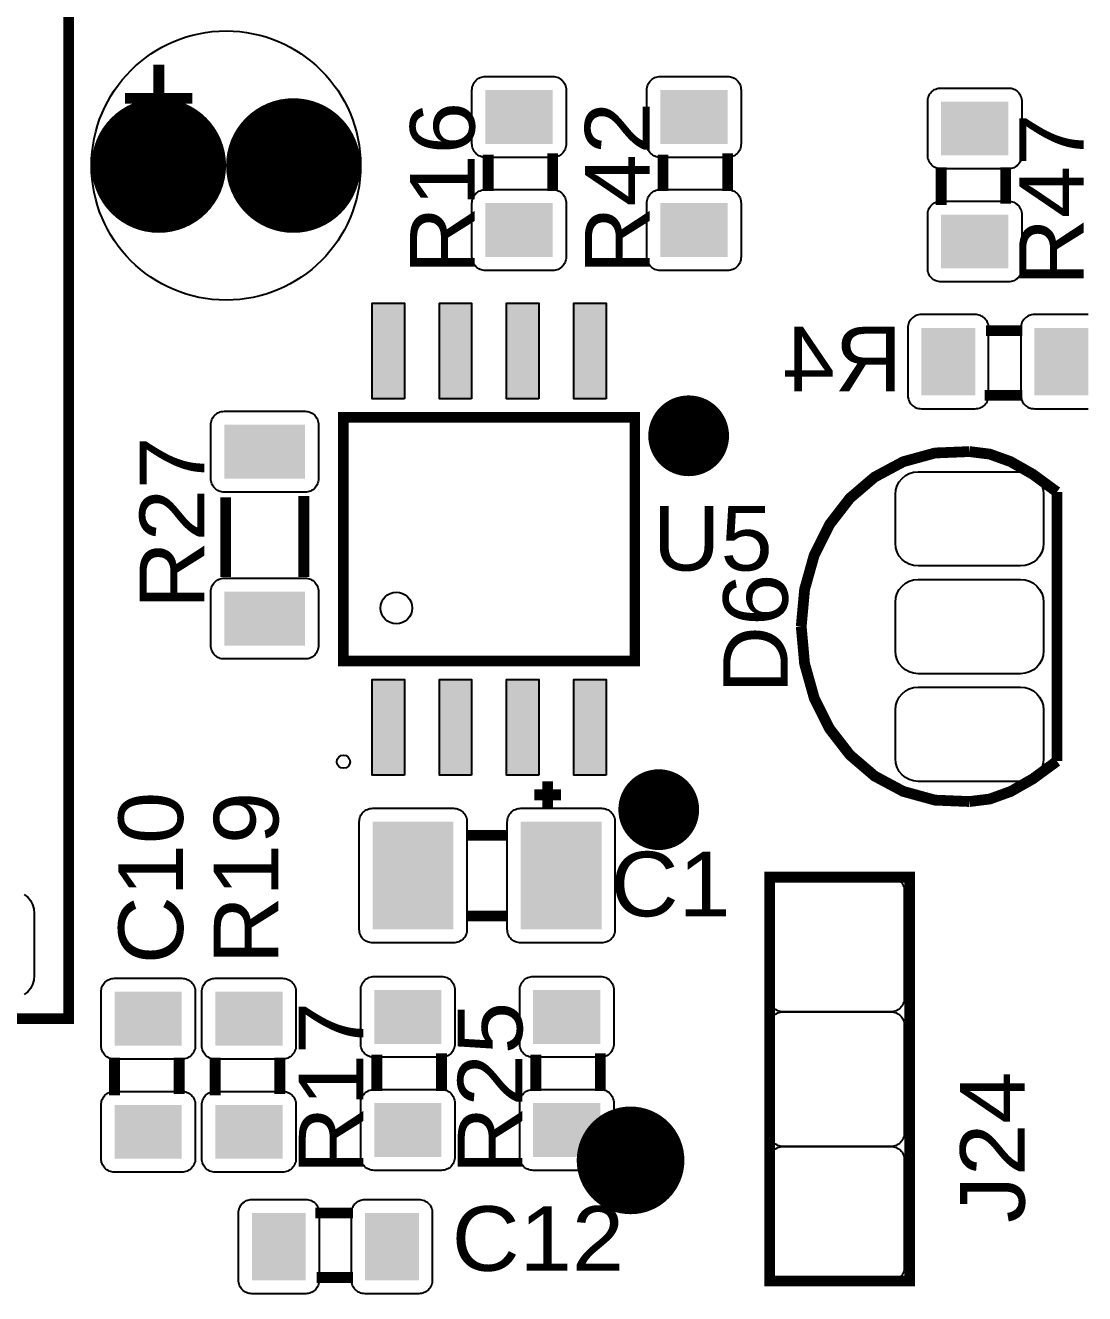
# Model space of a CAD drawing. Header units: inches. Extents: x 18.7 to 39.4, y 4.3 to 20.5.
# Drawn here: x 29.465 to 30.488, y 11.376 to 12.601 of the extents above; entities that cross this region are included whole.
import ezdxf

# ---------------------------------------------------------------- set-up
doc = ezdxf.new("R2010")
doc.units = ezdxf.units.IN
doc.header["$MEASUREMENT"] = 0
doc.styles.get("Standard").update_dxf_attribs({"font": 'arial.ttf'})

# ---------------------------------------------------------------- blocks, each defined once
blk = doc.blocks.new('RPAD')
blk.add_trace([(-0.5, -0.5), (-0.5, 0.5), (0.5, -0.5), (0.5, 0.5)])
blk = doc.blocks.new('EPAD')
at = {"const_width": 0.5}
blk.add_lwpolyline([(-0.25, 0, 1), (0.25, 0, 1)], format="xyb", close=True, dxfattribs=at)
blk = doc.blocks.new('NextionControlV3')
for points, const_width in [([(40.22396, 10.61657), (40.71609, 10.61657), (40.71609, 11.54177), (40.22396, 11.54177), (40.22396, 10.61657)], 0.008), ([(40.22396, 10.61657), (40.71609, 10.61657), (40.71609, 11.54177), (40.22396, 11.54177), (40.22396, 10.61657)], 0.008), ([(40.22396, 10.61657), (40.71609, 10.61657), (40.71609, 11.54177), (40.22396, 11.54177), (40.22396, 10.61657)], 0.008), ([(40.78302, 11.32543), (40.78302, 11.27543)], 0.008), ([(40.78302, 11.32543), (40.78302, 11.27543)], 0.008), ([(40.78302, 11.32543), (40.78302, 11.27543)], 0.008), ([(40.75802, 11.30043), (40.80802, 11.30043)], 0.008), ([(40.75802, 11.30043), (40.80802, 11.30043)], 0.008), ([(40.75802, 11.30043), (40.80802, 11.30043)], 0.008), ([(41.02773, 11.23152), (41.02773, 11.25852)], 0.008), ([(41.02773, 11.23152), (41.02773, 11.25852)], 0.008), ([(41.02773, 11.23152), (41.02773, 11.25852)], 0.008), ([(41.07573, 11.23152), (41.07573, 11.25952)], 0.008), ([(41.07573, 11.23152), (41.07573, 11.25952)], 0.008), ([(41.07573, 11.23152), (41.07573, 11.25952)], 0.008), ([(41.15765, 11.23152), (41.15765, 11.25852)], 0.008), ([(41.15765, 11.23152), (41.15765, 11.25852)], 0.008), ([(41.15765, 11.23152), (41.15765, 11.25852)], 0.008), ([(41.20565, 11.23152), (41.20565, 11.25952)], 0.008), ([(41.20565, 11.23152), (41.20565, 11.25952)], 0.008), ([(41.20565, 11.23152), (41.20565, 11.25952)], 0.008), ([(41.36432, 11.24899), (41.36432, 11.22099)], 0.008), ([(41.36432, 11.24899), (41.36432, 11.22099)], 0.008), ([(41.36432, 11.24899), (41.36432, 11.22099)], 0.008), ([(41.41232, 11.24899), (41.41232, 11.22199)], 0.008), ([(41.41232, 11.24899), (41.41232, 11.22199)], 0.008), ([(41.41232, 11.24899), (41.41232, 11.22199)], 0.008), ([(41.42463, 11.12776), (41.39763, 11.12776)], 0.008), ([(41.42463, 11.12776), (41.39763, 11.12776)], 0.008), ([(41.42463, 11.12776), (41.39763, 11.12776)], 0.008), ([(41.42463, 11.07976), (41.39663, 11.07976)], 0.008), ([(41.42463, 11.07976), (41.39663, 11.07976)], 0.008), ([(41.42463, 11.07976), (41.39663, 11.07976)], 0.008), ([(41.13676, 10.88232), (41.13676, 11.06342), (40.92022, 11.06342), (40.92022, 10.88232), (41.13676, 10.88232)], 0.00787), ([(41.13676, 10.88232), (41.13676, 11.06342), (40.92022, 11.06342), (40.92022, 10.88232), (41.13676, 10.88232)], 0.00787), ([(41.13676, 10.88232), (41.13676, 11.06342), (40.92022, 11.06342), (40.92022, 10.88232), (41.13676, 10.88232)], 0.00787), ([(41.38538, 11.03791), (41.35982, 11.03687), (41.33619, 11.03039), (41.31493, 11.019), (41.29651, 11.00326), (41.28139, 10.98373), (41.27002, 10.96096), (41.26287, 10.9355), (41.26038, 10.90791)], 0.008), ([(41.38538, 11.03791), (41.35982, 11.03687), (41.33619, 11.03039), (41.31493, 11.019), (41.29651, 11.00326), (41.28139, 10.98373), (41.27002, 10.96096), (41.26287, 10.9355), (41.26038, 10.90791)], 0.008), ([(41.38538, 11.03791), (41.35982, 11.03687), (41.33619, 11.03039), (41.31493, 11.019), (41.29651, 11.00326), (41.28139, 10.98373), (41.27002, 10.96096), (41.26287, 10.9355), (41.26038, 10.90791)], 0.008), ([(41.38538, 11.03791), (41.40046, 11.03604), (41.416, 11.03041), (41.43249, 11.02104), (41.45038, 11.00791)], 0.008), ([(41.38538, 11.03791), (41.40046, 11.03604), (41.416, 11.03041), (41.43249, 11.02104), (41.45038, 11.00791)], 0.008), ([(41.38538, 11.03791), (41.40046, 11.03604), (41.416, 11.03041), (41.43249, 11.02104), (41.45038, 11.00791)], 0.008), ([(40.83276, 11.00383), (40.83276, 10.94483)], 0.008), ([(40.83276, 11.00383), (40.83276, 10.94483)], 0.008), ([(40.83276, 11.00383), (40.83276, 10.94483)], 0.008), ([(40.89076, 11.00483), (40.89076, 10.94483)], 0.008), ([(40.89076, 11.00483), (40.89076, 10.94483)], 0.008), ([(40.89076, 11.00483), (40.89076, 10.94483)], 0.008), ([(41.45038, 10.80791), (41.45038, 11.00791)], 0.008), ([(41.45038, 10.80791), (41.45038, 11.00791)], 0.008), ([(41.45038, 10.80791), (41.45038, 11.00791)], 0.008), ([(41.38538, 10.77791), (41.35982, 10.77895), (41.33619, 10.78543), (41.31493, 10.79682), (41.29651, 10.81256), (41.28139, 10.83209), (41.27002, 10.85486), (41.26287, 10.88032), (41.26038, 10.90791)], 0.008), ([(41.38538, 10.77791), (41.35982, 10.77895), (41.33619, 10.78543), (41.31493, 10.79682), (41.29651, 10.81256), (41.28139, 10.83209), (41.27002, 10.85486), (41.26287, 10.88032), (41.26038, 10.90791)], 0.008), ([(41.38538, 10.77791), (41.35982, 10.77895), (41.33619, 10.78543), (41.31493, 10.79682), (41.29651, 10.81256), (41.28139, 10.83209), (41.27002, 10.85486), (41.26287, 10.88032), (41.26038, 10.90791)], 0.008), ([(41.38538, 10.77791), (41.40046, 10.77978), (41.416, 10.78541), (41.43249, 10.79478), (41.45038, 10.80791)], 0.008), ([(41.38538, 10.77791), (41.40046, 10.77978), (41.416, 10.78541), (41.43249, 10.79478), (41.45038, 10.80791)], 0.008), ([(41.38538, 10.77791), (41.40046, 10.77978), (41.416, 10.78541), (41.43249, 10.79478), (41.45038, 10.80791)], 0.008), ([(41.07199, 10.79287), (41.07199, 10.77287)], 0.008), ([(41.07199, 10.79287), (41.07199, 10.77287)], 0.008), ([(41.07199, 10.79287), (41.07199, 10.77287)], 0.008), ([(41.06199, 10.78287), (41.08199, 10.78287)], 0.008), ([(41.06199, 10.78287), (41.08199, 10.78287)], 0.008), ([(41.06199, 10.78287), (41.08199, 10.78287)], 0.008), ([(41.01199, 10.75287), (41.04199, 10.75287)], 0.008), ([(41.01199, 10.75287), (41.04199, 10.75287)], 0.008), ([(41.01199, 10.75287), (41.04199, 10.75287)], 0.008), ([(41.23695, 10.42169), (41.34089, 10.42169), (41.34089, 10.72169), (41.23695, 10.72169), (41.23695, 10.42169)], 0.008), ([(41.23695, 10.42169), (41.34089, 10.42169), (41.34089, 10.72169), (41.23695, 10.72169), (41.23695, 10.42169)], 0.008), ([(41.23695, 10.42169), (41.34089, 10.42169), (41.34089, 10.72169), (41.23695, 10.72169), (41.23695, 10.42169)], 0.008), ([(41.01199, 10.69287), (41.04199, 10.69287)], 0.008), ([(41.01199, 10.69287), (41.04199, 10.69287)], 0.008), ([(41.01199, 10.69287), (41.04199, 10.69287)], 0.008), ([(40.75014, 10.58757), (40.75014, 10.55957)], 0.008), ([(40.75014, 10.58757), (40.75014, 10.55957)], 0.008), ([(40.75014, 10.58757), (40.75014, 10.55957)], 0.008), ([(40.79814, 10.58757), (40.79814, 10.56057)], 0.008), ([(40.79814, 10.58757), (40.79814, 10.56057)], 0.008), ([(40.79814, 10.58757), (40.79814, 10.56057)], 0.008), ([(40.82495, 10.58757), (40.82495, 10.55957)], 0.008), ([(40.82495, 10.58757), (40.82495, 10.55957)], 0.008), ([(40.82495, 10.58757), (40.82495, 10.55957)], 0.008), ([(40.87295, 10.58757), (40.87295, 10.56057)], 0.008), ([(40.87295, 10.58757), (40.87295, 10.56057)], 0.008), ([(40.87295, 10.58757), (40.87295, 10.56057)], 0.008), ([(40.94506, 10.56289), (40.94506, 10.58989)], 0.008), ([(40.94506, 10.56289), (40.94506, 10.58989)], 0.008), ([(40.94506, 10.56289), (40.94506, 10.58989)], 0.008), ([(40.99306, 10.56289), (40.99306, 10.59089)], 0.008), ([(40.99306, 10.56289), (40.99306, 10.59089)], 0.008), ([(40.99306, 10.56289), (40.99306, 10.59089)], 0.008), ([(41.06317, 10.56289), (41.06317, 10.58989)], 0.008), ([(41.06317, 10.56289), (41.06317, 10.58989)], 0.008), ([(41.06317, 10.56289), (41.06317, 10.58989)], 0.008), ([(41.11117, 10.56289), (41.11117, 10.59089)], 0.008), ([(41.11117, 10.56289), (41.11117, 10.59089)], 0.008), ([(41.11117, 10.56289), (41.11117, 10.59089)], 0.008), ([(40.92725, 10.47228), (40.89925, 10.47228)], 0.008), ([(40.92725, 10.47228), (40.89925, 10.47228)], 0.008), ([(40.92725, 10.47228), (40.89925, 10.47228)], 0.008), ([(40.92725, 10.42428), (40.90025, 10.42428)], 0.008), ([(40.92725, 10.42428), (40.90025, 10.42428)], 0.008), ([(40.92725, 10.42428), (40.90025, 10.42428)], 0.008)]:
    blk.add_lwpolyline(points, dxfattribs=dict(const_width=const_width))
for points in [[(41.01573, 11.26652), (41.01573, 11.30652), (41.01578, 11.30756), (41.01593, 11.30857), (41.01617, 11.30954), (41.01651, 11.31046), (41.01692, 11.31134), (41.01741, 11.31216), (41.01798, 11.31293), (41.01862, 11.31363), (41.01933, 11.31427), (41.0201, 11.31484), (41.02092, 11.31534), (41.0218, 11.31575), (41.02272, 11.31608), (41.02369, 11.31633), (41.02469, 11.31647), (41.02573, 11.31652), (41.07573, 11.31652), (41.07677, 11.31647), (41.07778, 11.31633), (41.07875, 11.31608), (41.07967, 11.31575), (41.08055, 11.31534), (41.08137, 11.31484), (41.08214, 11.31427), (41.08284, 11.31363), (41.08348, 11.31293), (41.08405, 11.31216), (41.08455, 11.31134), (41.08496, 11.31046), (41.08529, 11.30954), (41.08553, 11.30857), (41.08568, 11.30756), (41.08573, 11.30652), (41.08573, 11.26652), (41.08568, 11.26548), (41.08553, 11.26448), (41.08529, 11.26351), (41.08496, 11.26259), (41.08455, 11.26171), (41.08405, 11.26089), (41.08348, 11.26012), (41.08284, 11.25941), (41.08214, 11.25877), (41.08137, 11.25821), (41.08055, 11.25771), (41.07967, 11.2573), (41.07875, 11.25697), (41.07778, 11.25672), (41.07677, 11.25657), (41.07573, 11.25652), (41.02573, 11.25652), (41.02469, 11.25657), (41.02369, 11.25672), (41.02272, 11.25697), (41.0218, 11.2573), (41.02092, 11.25771), (41.0201, 11.25821), (41.01933, 11.25877), (41.01862, 11.25941), (41.01798, 11.26012), (41.01741, 11.26089), (41.01692, 11.26171), (41.01651, 11.26259), (41.01617, 11.26351), (41.01593, 11.26448), (41.01578, 11.26548), (41.01573, 11.26652)], [(41.14565, 11.26652), (41.14565, 11.30652), (41.14571, 11.30756), (41.14585, 11.30857), (41.1461, 11.30954), (41.14643, 11.31046), (41.14684, 11.31134), (41.14734, 11.31216), (41.14791, 11.31293), (41.14855, 11.31363), (41.14925, 11.31427), (41.15002, 11.31484), (41.15084, 11.31534), (41.15172, 11.31575), (41.15264, 11.31608), (41.15361, 11.31633), (41.15462, 11.31647), (41.15565, 11.31652), (41.20565, 11.31652), (41.20669, 11.31647), (41.2077, 11.31633), (41.20867, 11.31608), (41.20959, 11.31575), (41.21047, 11.31534), (41.21129, 11.31484), (41.21206, 11.31427), (41.21276, 11.31363), (41.2134, 11.31293), (41.21397, 11.31216), (41.21447, 11.31134), (41.21488, 11.31046), (41.21521, 11.30954), (41.21546, 11.30857), (41.2156, 11.30756), (41.21565, 11.30652), (41.21565, 11.26652), (41.2156, 11.26548), (41.21546, 11.26448), (41.21521, 11.26351), (41.21488, 11.26259), (41.21447, 11.26171), (41.21397, 11.26089), (41.2134, 11.26012), (41.21276, 11.25941), (41.21206, 11.25877), (41.21129, 11.25821), (41.21047, 11.25771), (41.20959, 11.2573), (41.20867, 11.25697), (41.2077, 11.25672), (41.20669, 11.25657), (41.20565, 11.25652), (41.15565, 11.25652), (41.15462, 11.25657), (41.15361, 11.25672), (41.15264, 11.25697), (41.15172, 11.2573), (41.15084, 11.25771), (41.15002, 11.25821), (41.14925, 11.25877), (41.14855, 11.25941), (41.14791, 11.26012), (41.14734, 11.26089), (41.14684, 11.26171), (41.14643, 11.26259), (41.1461, 11.26351), (41.14585, 11.26448), (41.14571, 11.26548), (41.14565, 11.26652)], [(41.42432, 11.29799), (41.42432, 11.25799), (41.42427, 11.25695), (41.42412, 11.25594), (41.42388, 11.25498), (41.42354, 11.25405), (41.42313, 11.25318), (41.42264, 11.25235), (41.42207, 11.25159), (41.42143, 11.25088), (41.42072, 11.25024), (41.41995, 11.24967), (41.41913, 11.24918), (41.41825, 11.24876), (41.41733, 11.24843), (41.41636, 11.24819), (41.41536, 11.24804), (41.41432, 11.24799), (41.36432, 11.24799), (41.36328, 11.24804), (41.36227, 11.24819), (41.3613, 11.24843), (41.36038, 11.24876), (41.3595, 11.24918), (41.35868, 11.24967), (41.35791, 11.25024), (41.35721, 11.25088), (41.35657, 11.25159), (41.356, 11.25235), (41.3555, 11.25318), (41.35509, 11.25405), (41.35476, 11.25498), (41.35452, 11.25594), (41.35437, 11.25695), (41.35432, 11.25799), (41.35432, 11.29799), (41.35437, 11.29903), (41.35452, 11.30003), (41.35476, 11.301), (41.35509, 11.30192), (41.3555, 11.3028), (41.356, 11.30362), (41.35657, 11.30439), (41.35721, 11.3051), (41.35791, 11.30574), (41.35868, 11.30631), (41.3595, 11.3068), (41.36038, 11.30722), (41.3613, 11.30755), (41.36227, 11.30779), (41.36328, 11.30794), (41.36432, 11.30799), (41.41432, 11.30799), (41.41536, 11.30794), (41.41636, 11.30779), (41.41733, 11.30755), (41.41825, 11.30722), (41.41913, 11.3068), (41.41995, 11.30631), (41.42072, 11.30574), (41.42143, 11.3051), (41.42207, 11.30439), (41.42264, 11.30362), (41.42313, 11.3028), (41.42354, 11.30192), (41.42388, 11.301), (41.42412, 11.30003), (41.42427, 11.29903), (41.42432, 11.29799)], [(41.01573, 11.18252), (41.01573, 11.22252), (41.01578, 11.22356), (41.01593, 11.22457), (41.01617, 11.22554), (41.01651, 11.22646), (41.01692, 11.22734), (41.01741, 11.22816), (41.01798, 11.22893), (41.01862, 11.22963), (41.01933, 11.23027), (41.0201, 11.23084), (41.02092, 11.23134), (41.0218, 11.23175), (41.02272, 11.23208), (41.02369, 11.23233), (41.02469, 11.23247), (41.02573, 11.23252), (41.07573, 11.23252), (41.07677, 11.23247), (41.07778, 11.23233), (41.07875, 11.23208), (41.07967, 11.23175), (41.08055, 11.23134), (41.08137, 11.23084), (41.08214, 11.23027), (41.08284, 11.22963), (41.08348, 11.22893), (41.08405, 11.22816), (41.08455, 11.22734), (41.08496, 11.22646), (41.08529, 11.22554), (41.08553, 11.22457), (41.08568, 11.22356), (41.08573, 11.22252), (41.08573, 11.18252), (41.08568, 11.18148), (41.08553, 11.18048), (41.08529, 11.17951), (41.08496, 11.17859), (41.08455, 11.17771), (41.08405, 11.17689), (41.08348, 11.17612), (41.08284, 11.17541), (41.08214, 11.17477), (41.08137, 11.17421), (41.08055, 11.17371), (41.07967, 11.1733), (41.07875, 11.17297), (41.07778, 11.17272), (41.07677, 11.17257), (41.07573, 11.17252), (41.02573, 11.17252), (41.02469, 11.17257), (41.02369, 11.17272), (41.02272, 11.17297), (41.0218, 11.1733), (41.02092, 11.17371), (41.0201, 11.17421), (41.01933, 11.17477), (41.01862, 11.17541), (41.01798, 11.17612), (41.01741, 11.17689), (41.01692, 11.17771), (41.01651, 11.17859), (41.01617, 11.17951), (41.01593, 11.18048), (41.01578, 11.18148), (41.01573, 11.18252)], [(41.14565, 11.18252), (41.14565, 11.22252), (41.14571, 11.22356), (41.14585, 11.22457), (41.1461, 11.22554), (41.14643, 11.22646), (41.14684, 11.22734), (41.14734, 11.22816), (41.14791, 11.22893), (41.14855, 11.22963), (41.14925, 11.23027), (41.15002, 11.23084), (41.15084, 11.23134), (41.15172, 11.23175), (41.15264, 11.23208), (41.15361, 11.23233), (41.15462, 11.23247), (41.15565, 11.23252), (41.20565, 11.23252), (41.20669, 11.23247), (41.2077, 11.23233), (41.20867, 11.23208), (41.20959, 11.23175), (41.21047, 11.23134), (41.21129, 11.23084), (41.21206, 11.23027), (41.21276, 11.22963), (41.2134, 11.22893), (41.21397, 11.22816), (41.21447, 11.22734), (41.21488, 11.22646), (41.21521, 11.22554), (41.21546, 11.22457), (41.2156, 11.22356), (41.21565, 11.22252), (41.21565, 11.18252), (41.2156, 11.18148), (41.21546, 11.18048), (41.21521, 11.17951), (41.21488, 11.17859), (41.21447, 11.17771), (41.21397, 11.17689), (41.2134, 11.17612), (41.21276, 11.17541), (41.21206, 11.17477), (41.21129, 11.17421), (41.21047, 11.17371), (41.20959, 11.1733), (41.20867, 11.17297), (41.2077, 11.17272), (41.20669, 11.17257), (41.20565, 11.17252), (41.15565, 11.17252), (41.15462, 11.17257), (41.15361, 11.17272), (41.15264, 11.17297), (41.15172, 11.1733), (41.15084, 11.17371), (41.15002, 11.17421), (41.14925, 11.17477), (41.14855, 11.17541), (41.14791, 11.17612), (41.14734, 11.17689), (41.14684, 11.17771), (41.14643, 11.17859), (41.1461, 11.17951), (41.14585, 11.18048), (41.14571, 11.18148), (41.14565, 11.18252)], [(41.42432, 11.21399), (41.42432, 11.17399), (41.42427, 11.17295), (41.42412, 11.17194), (41.42388, 11.17098), (41.42354, 11.17005), (41.42313, 11.16918), (41.42264, 11.16835), (41.42207, 11.16759), (41.42143, 11.16688), (41.42072, 11.16624), (41.41995, 11.16567), (41.41913, 11.16518), (41.41825, 11.16476), (41.41733, 11.16443), (41.41636, 11.16419), (41.41536, 11.16404), (41.41432, 11.16399), (41.36432, 11.16399), (41.36328, 11.16404), (41.36227, 11.16419), (41.3613, 11.16443), (41.36038, 11.16476), (41.3595, 11.16518), (41.35868, 11.16567), (41.35791, 11.16624), (41.35721, 11.16688), (41.35657, 11.16759), (41.356, 11.16835), (41.3555, 11.16918), (41.35509, 11.17005), (41.35476, 11.17098), (41.35452, 11.17194), (41.35437, 11.17295), (41.35432, 11.17399), (41.35432, 11.21399), (41.35437, 11.21503), (41.35452, 11.21603), (41.35476, 11.217), (41.35509, 11.21792), (41.3555, 11.2188), (41.356, 11.21962), (41.35657, 11.22039), (41.35721, 11.2211), (41.35791, 11.22174), (41.35868, 11.22231), (41.3595, 11.2228), (41.36038, 11.22322), (41.3613, 11.22355), (41.36227, 11.22379), (41.36328, 11.22394), (41.36432, 11.22399), (41.41432, 11.22399), (41.41536, 11.22394), (41.41636, 11.22379), (41.41733, 11.22355), (41.41825, 11.22322), (41.41913, 11.2228), (41.41995, 11.22231), (41.42072, 11.22174), (41.42143, 11.2211), (41.42207, 11.22039), (41.42264, 11.21962), (41.42313, 11.2188), (41.42354, 11.21792), (41.42388, 11.217), (41.42412, 11.21603), (41.42427, 11.21503), (41.42432, 11.21399)], [(40.96549, 11.07713), (40.94149, 11.07713), (40.94149, 11.14813), (40.96549, 11.14813), (40.96549, 11.07713)], [(41.01549, 11.07713), (40.99149, 11.07713), (40.99149, 11.14813), (41.01549, 11.14813), (41.01549, 11.07713)], [(41.06549, 11.07713), (41.04149, 11.07713), (41.04149, 11.14813), (41.06549, 11.14813), (41.06549, 11.07713)], [(41.11549, 11.07713), (41.09149, 11.07713), (41.09149, 11.14813), (41.11549, 11.14813), (41.11549, 11.07713)], [(41.38963, 11.13976), (41.34963, 11.13976), (41.34859, 11.13971), (41.34759, 11.13956), (41.34662, 11.13932), (41.3457, 11.13899), (41.34482, 11.13857), (41.344, 11.13808), (41.34323, 11.13751), (41.34252, 11.13687), (41.34188, 11.13616), (41.34131, 11.1354), (41.34082, 11.13457), (41.3404, 11.1337), (41.34007, 11.13277), (41.33983, 11.1318), (41.33968, 11.1308), (41.33963, 11.12976), (41.33963, 11.07976), (41.33968, 11.07872), (41.33983, 11.07772), (41.34007, 11.07675), (41.3404, 11.07582), (41.34082, 11.07495), (41.34131, 11.07412), (41.34188, 11.07336), (41.34252, 11.07265), (41.34323, 11.07201), (41.344, 11.07144), (41.34482, 11.07095), (41.3457, 11.07053), (41.34662, 11.0702), (41.34759, 11.06996), (41.34859, 11.06981), (41.34963, 11.06976), (41.38963, 11.06976), (41.39067, 11.06981), (41.39168, 11.06996), (41.39264, 11.0702), (41.39357, 11.07053), (41.39444, 11.07095), (41.39527, 11.07144), (41.39603, 11.07201), (41.39674, 11.07265), (41.39738, 11.07336), (41.39795, 11.07412), (41.39844, 11.07495), (41.39886, 11.07582), (41.39919, 11.07675), (41.39943, 11.07772), (41.39958, 11.07872), (41.39963, 11.07976), (41.39963, 11.12976), (41.39958, 11.1308), (41.39943, 11.1318), (41.39919, 11.13277), (41.39886, 11.1337), (41.39844, 11.13457), (41.39795, 11.1354), (41.39738, 11.13616), (41.39674, 11.13687), (41.39603, 11.13751), (41.39527, 11.13808), (41.39444, 11.13857), (41.39357, 11.13899), (41.39264, 11.13932), (41.39168, 11.13956), (41.39067, 11.13971), (41.38963, 11.13976)], [(40.90176, 11.05783), (40.90176, 11.01783), (40.90171, 11.01679), (40.90156, 11.01579), (40.90132, 11.01482), (40.90099, 11.0139), (40.90057, 11.01302), (40.90008, 11.0122), (40.89951, 11.01143), (40.89887, 11.01072), (40.89816, 11.01008), (40.89739, 11.00951), (40.89657, 11.00902), (40.89569, 11.0086), (40.89477, 11.00827), (40.8938, 11.00803), (40.8928, 11.00788), (40.89176, 11.00783), (40.83176, 11.00783), (40.83072, 11.00788), (40.82971, 11.00803), (40.82875, 11.00827), (40.82782, 11.0086), (40.82695, 11.00902), (40.82612, 11.00951), (40.82535, 11.01008), (40.82465, 11.01072), (40.82401, 11.01143), (40.82344, 11.0122), (40.82294, 11.01302), (40.82253, 11.0139), (40.8222, 11.01482), (40.82196, 11.01579), (40.82181, 11.01679), (40.82176, 11.01783), (40.82176, 11.05783), (40.82181, 11.05887), (40.82196, 11.05988), (40.8222, 11.06084), (40.82253, 11.06177), (40.82294, 11.06264), (40.82344, 11.06347), (40.82401, 11.06423), (40.82465, 11.06494), (40.82535, 11.06558), (40.82612, 11.06615), (40.82695, 11.06664), (40.82782, 11.06706), (40.82875, 11.06739), (40.82971, 11.06763), (40.83072, 11.06778), (40.83176, 11.06783), (40.89176, 11.06783), (40.8928, 11.06778), (40.8938, 11.06763), (40.89477, 11.06739), (40.89569, 11.06706), (40.89657, 11.06664), (40.89739, 11.06615), (40.89816, 11.06558), (40.89887, 11.06494), (40.89951, 11.06423), (40.90008, 11.06347), (40.90057, 11.06264), (40.90099, 11.06177), (40.90132, 11.06084), (40.90156, 11.05988), (40.90171, 11.05887), (40.90176, 11.05783)], [(41.33038, 10.96991), (41.33038, 11.00591), (41.33072, 11.00939), (41.33169, 11.0126), (41.33324, 11.01549), (41.33529, 11.018), (41.3378, 11.02005), (41.34069, 11.0216), (41.3439, 11.02257), (41.34738, 11.02291), (41.42338, 11.02291), (41.42686, 11.02257), (41.43007, 11.0216), (41.43296, 11.02005), (41.43547, 11.018), (41.43752, 11.01549), (41.43907, 11.0126), (41.44004, 11.00939), (41.44038, 11.00591), (41.44038, 10.96991), (41.44004, 10.96643), (41.43907, 10.96322), (41.43752, 10.96033), (41.43547, 10.95782), (41.43296, 10.95577), (41.43007, 10.95422), (41.42686, 10.95325), (41.42338, 10.95291), (41.34738, 10.95291), (41.3439, 10.95325), (41.34069, 10.95422), (41.3378, 10.95577), (41.33529, 10.95782), (41.33324, 10.96033), (41.33169, 10.96322), (41.33072, 10.96643), (41.33038, 10.96991)], [(40.90176, 10.93383), (40.90176, 10.89383), (40.90171, 10.89279), (40.90156, 10.89179), (40.90132, 10.89082), (40.90099, 10.8899), (40.90057, 10.88902), (40.90008, 10.8882), (40.89951, 10.88743), (40.89887, 10.88672), (40.89816, 10.88608), (40.89739, 10.88551), (40.89657, 10.88502), (40.89569, 10.8846), (40.89477, 10.88427), (40.8938, 10.88403), (40.8928, 10.88388), (40.89176, 10.88383), (40.83176, 10.88383), (40.83072, 10.88388), (40.82971, 10.88403), (40.82875, 10.88427), (40.82782, 10.8846), (40.82695, 10.88502), (40.82612, 10.88551), (40.82535, 10.88608), (40.82465, 10.88672), (40.82401, 10.88743), (40.82344, 10.8882), (40.82294, 10.88902), (40.82253, 10.8899), (40.8222, 10.89082), (40.82196, 10.89179), (40.82181, 10.89279), (40.82176, 10.89383), (40.82176, 10.93383), (40.82181, 10.93487), (40.82196, 10.93588), (40.8222, 10.93684), (40.82253, 10.93777), (40.82294, 10.93864), (40.82344, 10.93947), (40.82401, 10.94023), (40.82465, 10.94094), (40.82535, 10.94158), (40.82612, 10.94215), (40.82695, 10.94264), (40.82782, 10.94306), (40.82875, 10.94339), (40.82971, 10.94363), (40.83072, 10.94378), (40.83176, 10.94383), (40.89176, 10.94383), (40.8928, 10.94378), (40.8938, 10.94363), (40.89477, 10.94339), (40.89569, 10.94306), (40.89657, 10.94264), (40.89739, 10.94215), (40.89816, 10.94158), (40.89887, 10.94094), (40.89951, 10.94023), (40.90008, 10.93947), (40.90057, 10.93864), (40.90099, 10.93777), (40.90132, 10.93684), (40.90156, 10.93588), (40.90171, 10.93487), (40.90176, 10.93383)], [(41.33038, 10.88991), (41.33038, 10.92591), (41.33072, 10.92939), (41.33169, 10.9326), (41.33324, 10.93549), (41.33529, 10.938), (41.3378, 10.94005), (41.34069, 10.9416), (41.3439, 10.94257), (41.34738, 10.94291), (41.42338, 10.94291), (41.42686, 10.94257), (41.43007, 10.9416), (41.43296, 10.94005), (41.43547, 10.938), (41.43752, 10.93549), (41.43907, 10.9326), (41.44004, 10.92939), (41.44038, 10.92591), (41.44038, 10.88991), (41.44004, 10.88643), (41.43907, 10.88322), (41.43752, 10.88033), (41.43547, 10.87782), (41.43296, 10.87577), (41.43007, 10.87422), (41.42686, 10.87325), (41.42338, 10.87291), (41.34738, 10.87291), (41.3439, 10.87325), (41.34069, 10.87422), (41.3378, 10.87577), (41.33529, 10.87782), (41.33324, 10.88033), (41.33169, 10.88322), (41.33072, 10.88643), (41.33038, 10.88991)], [(40.96549, 10.79761), (40.94149, 10.79761), (40.94149, 10.86861), (40.96549, 10.86861), (40.96549, 10.79761)], [(41.01549, 10.79761), (40.99149, 10.79761), (40.99149, 10.86861), (41.01549, 10.86861), (41.01549, 10.79761)], [(41.06549, 10.79761), (41.04149, 10.79761), (41.04149, 10.86861), (41.06549, 10.86861), (41.06549, 10.79761)], [(41.11549, 10.79761), (41.09149, 10.79761), (41.09149, 10.86861), (41.11549, 10.86861), (41.11549, 10.79761)], [(41.33038, 10.80991), (41.33038, 10.84591), (41.33072, 10.84939), (41.33169, 10.8526), (41.33324, 10.85549), (41.33529, 10.858), (41.3378, 10.86005), (41.34069, 10.8616), (41.3439, 10.86257), (41.34738, 10.86291), (41.42338, 10.86291), (41.42686, 10.86257), (41.43007, 10.8616), (41.43296, 10.86005), (41.43547, 10.858), (41.43752, 10.85549), (41.43907, 10.8526), (41.44004, 10.84939), (41.44038, 10.84591), (41.44038, 10.80991), (41.44004, 10.80643), (41.43907, 10.80322), (41.43752, 10.80033), (41.43547, 10.79782), (41.43296, 10.79577), (41.43007, 10.79422), (41.42686, 10.79325), (41.42338, 10.79291), (41.34738, 10.79291), (41.3439, 10.79325), (41.34069, 10.79422), (41.3378, 10.79577), (41.33529, 10.79782), (41.33324, 10.80033), (41.33169, 10.80322), (41.33072, 10.80643), (41.33038, 10.80991)], [(40.94199, 10.77287), (41.00199, 10.77287), (41.00303, 10.77282), (41.00404, 10.77267), (41.005, 10.77243), (41.00593, 10.7721), (41.00681, 10.77168), (41.00763, 10.77119), (41.0084, 10.77062), (41.0091, 10.76998), (41.00974, 10.76927), (41.01031, 10.76851), (41.01081, 10.76768), (41.01122, 10.76681), (41.01155, 10.76588), (41.01179, 10.76492), (41.01194, 10.76391), (41.01199, 10.76287), (41.01199, 10.68287), (41.01194, 10.68183), (41.01179, 10.68083), (41.01155, 10.67986), (41.01122, 10.67894), (41.01081, 10.67806), (41.01031, 10.67723), (41.00974, 10.67647), (41.0091, 10.67576), (41.0084, 10.67512), (41.00763, 10.67455), (41.00681, 10.67406), (41.00593, 10.67364), (41.005, 10.67331), (41.00404, 10.67307), (41.00303, 10.67292), (41.00199, 10.67287), (40.94199, 10.67287), (40.94095, 10.67292), (40.93995, 10.67307), (40.93898, 10.67331), (40.93806, 10.67364), (40.93718, 10.67406), (40.93636, 10.67455), (40.93559, 10.67512), (40.93488, 10.67576), (40.93424, 10.67647), (40.93367, 10.67723), (40.93318, 10.67806), (40.93277, 10.67894), (40.93243, 10.67986), (40.93219, 10.68083), (40.93204, 10.68183), (40.93199, 10.68287), (40.93199, 10.76287), (40.93204, 10.76391), (40.93219, 10.76492), (40.93243, 10.76588), (40.93277, 10.76681), (40.93318, 10.76768), (40.93367, 10.76851), (40.93424, 10.76927), (40.93488, 10.76998), (40.93559, 10.77062), (40.93636, 10.77119), (40.93718, 10.77168), (40.93806, 10.7721), (40.93898, 10.77243), (40.93995, 10.77267), (40.94095, 10.77282), (40.94199, 10.77287)], [(41.05199, 10.77287), (41.11199, 10.77287), (41.11303, 10.77282), (41.11404, 10.77267), (41.115, 10.77243), (41.11593, 10.7721), (41.11681, 10.77168), (41.11763, 10.77119), (41.1184, 10.77062), (41.1191, 10.76998), (41.11974, 10.76927), (41.12031, 10.76851), (41.12081, 10.76768), (41.12122, 10.76681), (41.12155, 10.76588), (41.12179, 10.76492), (41.12194, 10.76391), (41.12199, 10.76287), (41.12199, 10.68287), (41.12194, 10.68183), (41.12179, 10.68083), (41.12155, 10.67986), (41.12122, 10.67894), (41.12081, 10.67806), (41.12031, 10.67723), (41.11974, 10.67647), (41.1191, 10.67576), (41.1184, 10.67512), (41.11763, 10.67455), (41.11681, 10.67406), (41.11593, 10.67364), (41.115, 10.67331), (41.11404, 10.67307), (41.11303, 10.67292), (41.11199, 10.67287), (41.05199, 10.67287), (41.05095, 10.67292), (41.04995, 10.67307), (41.04898, 10.67331), (41.04806, 10.67364), (41.04718, 10.67406), (41.04636, 10.67455), (41.04559, 10.67512), (41.04488, 10.67576), (41.04424, 10.67647), (41.04367, 10.67723), (41.04318, 10.67806), (41.04277, 10.67894), (41.04243, 10.67986), (41.04219, 10.68083), (41.04204, 10.68183), (41.04199, 10.68287), (41.04199, 10.76287), (41.04204, 10.76391), (41.04219, 10.76492), (41.04243, 10.76588), (41.04277, 10.76681), (41.04318, 10.76768), (41.04367, 10.76851), (41.04424, 10.76927), (41.04488, 10.76998), (41.04559, 10.77062), (41.04636, 10.77119), (41.04718, 10.77168), (41.04806, 10.7721), (41.04898, 10.77243), (41.04995, 10.77267), (41.05095, 10.77282), (41.05199, 10.77287)], [(41.33695, 10.71169), (41.33695, 10.63169), (41.3369, 10.63065), (41.33676, 10.62965), (41.33651, 10.62868), (41.33618, 10.62775), (41.33577, 10.62688), (41.33527, 10.62605), (41.3347, 10.62529), (41.33406, 10.62458), (41.33336, 10.62394), (41.33259, 10.62337), (41.33177, 10.62288), (41.33089, 10.62246), (41.32997, 10.62213), (41.329, 10.62189), (41.32799, 10.62174), (41.32695, 10.62169), (41.24695, 10.62169), (41.24591, 10.62174), (41.24491, 10.62189), (41.24394, 10.62213), (41.24302, 10.62246), (41.24214, 10.62288), (41.24132, 10.62337), (41.24055, 10.62394), (41.23984, 10.62458), (41.2392, 10.62529), (41.23864, 10.62605), (41.23814, 10.62688), (41.23773, 10.62775), (41.2374, 10.62868), (41.23715, 10.62965), (41.237, 10.63065), (41.23695, 10.63169), (41.23695, 10.71169), (41.237, 10.71273), (41.23715, 10.71373), (41.2374, 10.7147), (41.23773, 10.71562), (41.23814, 10.7165), (41.23864, 10.71733), (41.2392, 10.71809), (41.23984, 10.7188), (41.24055, 10.71944), (41.24132, 10.72001), (41.24214, 10.7205), (41.24302, 10.72092), (41.24394, 10.72125), (41.24491, 10.72149), (41.24591, 10.72164), (41.24695, 10.72169), (41.32695, 10.72169), (41.32799, 10.72164), (41.329, 10.72149), (41.32997, 10.72125), (41.33089, 10.72092), (41.33177, 10.7205), (41.33259, 10.72001), (41.33336, 10.71944), (41.33406, 10.7188), (41.3347, 10.71809), (41.33527, 10.71733), (41.33577, 10.7165), (41.33618, 10.71562), (41.33651, 10.7147), (41.33676, 10.71373), (41.3369, 10.71273), (41.33695, 10.71169)], [(40.93306, 10.59789), (40.93306, 10.63789), (40.93311, 10.63893), (40.93326, 10.63994), (40.9335, 10.64091), (40.93383, 10.64183), (40.93424, 10.64271), (40.93474, 10.64353), (40.93531, 10.6443), (40.93595, 10.645), (40.93665, 10.64564), (40.93742, 10.64621), (40.93824, 10.64671), (40.93912, 10.64712), (40.94005, 10.64745), (40.94101, 10.6477), (40.94202, 10.64784), (40.94306, 10.64789), (40.99306, 10.64789), (40.9941, 10.64784), (40.9951, 10.6477), (40.99607, 10.64745), (40.99699, 10.64712), (40.99787, 10.64671), (40.99869, 10.64621), (40.99946, 10.64564), (41.00017, 10.645), (41.00081, 10.6443), (41.00138, 10.64353), (41.00187, 10.64271), (41.00228, 10.64183), (41.00262, 10.64091), (41.00286, 10.63994), (41.00301, 10.63893), (41.00306, 10.63789), (41.00306, 10.59789), (41.00301, 10.59685), (41.00286, 10.59585), (41.00262, 10.59488), (41.00228, 10.59396), (41.00187, 10.59308), (41.00138, 10.59226), (41.00081, 10.59149), (41.00017, 10.59078), (40.99946, 10.59014), (40.99869, 10.58958), (40.99787, 10.58908), (40.99699, 10.58867), (40.99607, 10.58834), (40.9951, 10.58809), (40.9941, 10.58794), (40.99306, 10.58789), (40.94306, 10.58789), (40.94202, 10.58794), (40.94101, 10.58809), (40.94005, 10.58834), (40.93912, 10.58867), (40.93824, 10.58908), (40.93742, 10.58958), (40.93665, 10.59014), (40.93595, 10.59078), (40.93531, 10.59149), (40.93474, 10.59226), (40.93424, 10.59308), (40.93383, 10.59396), (40.9335, 10.59488), (40.93326, 10.59585), (40.93311, 10.59685), (40.93306, 10.59789)], [(41.05117, 10.59789), (41.05117, 10.63789), (41.05122, 10.63893), (41.05137, 10.63994), (41.05161, 10.64091), (41.05194, 10.64183), (41.05235, 10.64271), (41.05285, 10.64353), (41.05342, 10.6443), (41.05406, 10.645), (41.05476, 10.64564), (41.05553, 10.64621), (41.05635, 10.64671), (41.05723, 10.64712), (41.05816, 10.64745), (41.05912, 10.6477), (41.06013, 10.64784), (41.06117, 10.64789), (41.11117, 10.64789), (41.11221, 10.64784), (41.11321, 10.6477), (41.11418, 10.64745), (41.1151, 10.64712), (41.11598, 10.64671), (41.1168, 10.64621), (41.11757, 10.64564), (41.11828, 10.645), (41.11892, 10.6443), (41.11949, 10.64353), (41.11998, 10.64271), (41.1204, 10.64183), (41.12073, 10.64091), (41.12097, 10.63994), (41.12112, 10.63893), (41.12117, 10.63789), (41.12117, 10.59789), (41.12112, 10.59685), (41.12097, 10.59585), (41.12073, 10.59488), (41.1204, 10.59396), (41.11998, 10.59308), (41.11949, 10.59226), (41.11892, 10.59149), (41.11828, 10.59078), (41.11757, 10.59014), (41.1168, 10.58958), (41.11598, 10.58908), (41.1151, 10.58867), (41.11418, 10.58834), (41.11321, 10.58809), (41.11221, 10.58794), (41.11117, 10.58789), (41.06117, 10.58789), (41.06013, 10.58794), (41.05912, 10.58809), (41.05816, 10.58834), (41.05723, 10.58867), (41.05635, 10.58908), (41.05553, 10.58958), (41.05476, 10.59014), (41.05406, 10.59078), (41.05342, 10.59149), (41.05285, 10.59226), (41.05235, 10.59308), (41.05194, 10.59396), (41.05161, 10.59488), (41.05137, 10.59585), (41.05122, 10.59685), (41.05117, 10.59789)], [(40.81014, 10.63657), (40.81014, 10.59657), (40.81009, 10.59553), (40.80994, 10.59453), (40.8097, 10.59356), (40.80937, 10.59264), (40.80896, 10.59176), (40.80846, 10.59094), (40.80789, 10.59017), (40.80725, 10.58946), (40.80655, 10.58882), (40.80578, 10.58825), (40.80495, 10.58776), (40.80408, 10.58734), (40.80315, 10.58701), (40.80219, 10.58677), (40.80118, 10.58662), (40.80014, 10.58657), (40.75014, 10.58657), (40.7491, 10.58662), (40.7481, 10.58677), (40.74713, 10.58701), (40.74621, 10.58734), (40.74533, 10.58776), (40.74451, 10.58825), (40.74374, 10.58882), (40.74303, 10.58946), (40.74239, 10.59017), (40.74182, 10.59094), (40.74133, 10.59176), (40.74091, 10.59264), (40.74058, 10.59356), (40.74034, 10.59453), (40.74019, 10.59553), (40.74014, 10.59657), (40.74014, 10.63657), (40.74019, 10.63761), (40.74034, 10.63862), (40.74058, 10.63958), (40.74091, 10.64051), (40.74133, 10.64138), (40.74182, 10.64221), (40.74239, 10.64297), (40.74303, 10.64368), (40.74374, 10.64432), (40.74451, 10.64489), (40.74533, 10.64538), (40.74621, 10.6458), (40.74713, 10.64613), (40.7481, 10.64637), (40.7491, 10.64652), (40.75014, 10.64657), (40.80014, 10.64657), (40.80118, 10.64652), (40.80219, 10.64637), (40.80315, 10.64613), (40.80408, 10.6458), (40.80495, 10.64538), (40.80578, 10.64489), (40.80655, 10.64432), (40.80725, 10.64368), (40.80789, 10.64297), (40.80846, 10.64221), (40.80896, 10.64138), (40.80937, 10.64051), (40.8097, 10.63958), (40.80994, 10.63862), (40.81009, 10.63761), (40.81014, 10.63657)], [(40.88495, 10.63657), (40.88495, 10.59657), (40.8849, 10.59553), (40.88475, 10.59453), (40.88451, 10.59356), (40.88417, 10.59264), (40.88376, 10.59176), (40.88327, 10.59094), (40.8827, 10.59017), (40.88206, 10.58946), (40.88135, 10.58882), (40.88058, 10.58825), (40.87976, 10.58776), (40.87888, 10.58734), (40.87796, 10.58701), (40.87699, 10.58677), (40.87599, 10.58662), (40.87495, 10.58657), (40.82495, 10.58657), (40.82391, 10.58662), (40.8229, 10.58677), (40.82193, 10.58701), (40.82101, 10.58734), (40.82013, 10.58776), (40.81931, 10.58825), (40.81854, 10.58882), (40.81784, 10.58946), (40.8172, 10.59017), (40.81663, 10.59094), (40.81613, 10.59176), (40.81572, 10.59264), (40.81539, 10.59356), (40.81515, 10.59453), (40.815, 10.59553), (40.81495, 10.59657), (40.81495, 10.63657), (40.815, 10.63761), (40.81515, 10.63862), (40.81539, 10.63958), (40.81572, 10.64051), (40.81613, 10.64138), (40.81663, 10.64221), (40.8172, 10.64297), (40.81784, 10.64368), (40.81854, 10.64432), (40.81931, 10.64489), (40.82013, 10.64538), (40.82101, 10.6458), (40.82193, 10.64613), (40.8229, 10.64637), (40.82391, 10.64652), (40.82495, 10.64657), (40.87495, 10.64657), (40.87599, 10.64652), (40.87699, 10.64637), (40.87796, 10.64613), (40.87888, 10.6458), (40.87976, 10.64538), (40.88058, 10.64489), (40.88135, 10.64432), (40.88206, 10.64368), (40.8827, 10.64297), (40.88327, 10.64221), (40.88376, 10.64138), (40.88417, 10.64051), (40.88451, 10.63958), (40.88475, 10.63862), (40.8849, 10.63761), (40.88495, 10.63657)], [(41.33695, 10.61169), (41.33695, 10.53169), (41.3369, 10.53065), (41.33676, 10.52965), (41.33651, 10.52868), (41.33618, 10.52775), (41.33577, 10.52688), (41.33527, 10.52605), (41.3347, 10.52529), (41.33406, 10.52458), (41.33336, 10.52394), (41.33259, 10.52337), (41.33177, 10.52288), (41.33089, 10.52246), (41.32997, 10.52213), (41.329, 10.52189), (41.32799, 10.52174), (41.32695, 10.52169), (41.24695, 10.52169), (41.24591, 10.52174), (41.24491, 10.52189), (41.24394, 10.52213), (41.24302, 10.52246), (41.24214, 10.52288), (41.24132, 10.52337), (41.24055, 10.52394), (41.23984, 10.52458), (41.2392, 10.52529), (41.23864, 10.52605), (41.23814, 10.52688), (41.23773, 10.52775), (41.2374, 10.52868), (41.23715, 10.52965), (41.237, 10.53065), (41.23695, 10.53169), (41.23695, 10.61169), (41.237, 10.61273), (41.23715, 10.61373), (41.2374, 10.6147), (41.23773, 10.61562), (41.23814, 10.6165), (41.23864, 10.61733), (41.2392, 10.61809), (41.23984, 10.6188), (41.24055, 10.61944), (41.24132, 10.62001), (41.24214, 10.6205), (41.24302, 10.62092), (41.24394, 10.62125), (41.24491, 10.62149), (41.24591, 10.62164), (41.24695, 10.62169), (41.32695, 10.62169), (41.32799, 10.62164), (41.329, 10.62149), (41.32997, 10.62125), (41.33089, 10.62092), (41.33177, 10.6205), (41.33259, 10.62001), (41.33336, 10.61944), (41.33406, 10.6188), (41.3347, 10.61809), (41.33527, 10.61733), (41.33577, 10.6165), (41.33618, 10.61562), (41.33651, 10.6147), (41.33676, 10.61373), (41.3369, 10.61273), (41.33695, 10.61169)], [(40.93306, 10.51389), (40.93306, 10.55389), (40.93311, 10.55493), (40.93326, 10.55594), (40.9335, 10.55691), (40.93383, 10.55783), (40.93424, 10.55871), (40.93474, 10.55953), (40.93531, 10.5603), (40.93595, 10.561), (40.93665, 10.56164), (40.93742, 10.56221), (40.93824, 10.56271), (40.93912, 10.56312), (40.94005, 10.56345), (40.94101, 10.5637), (40.94202, 10.56384), (40.94306, 10.56389), (40.99306, 10.56389), (40.9941, 10.56384), (40.9951, 10.5637), (40.99607, 10.56345), (40.99699, 10.56312), (40.99787, 10.56271), (40.99869, 10.56221), (40.99946, 10.56164), (41.00017, 10.561), (41.00081, 10.5603), (41.00138, 10.55953), (41.00187, 10.55871), (41.00228, 10.55783), (41.00262, 10.55691), (41.00286, 10.55594), (41.00301, 10.55493), (41.00306, 10.55389), (41.00306, 10.51389), (41.00301, 10.51285), (41.00286, 10.51185), (41.00262, 10.51088), (41.00228, 10.50996), (41.00187, 10.50908), (41.00138, 10.50826), (41.00081, 10.50749), (41.00017, 10.50678), (40.99946, 10.50614), (40.99869, 10.50558), (40.99787, 10.50508), (40.99699, 10.50467), (40.99607, 10.50434), (40.9951, 10.50409), (40.9941, 10.50394), (40.99306, 10.50389), (40.94306, 10.50389), (40.94202, 10.50394), (40.94101, 10.50409), (40.94005, 10.50434), (40.93912, 10.50467), (40.93824, 10.50508), (40.93742, 10.50558), (40.93665, 10.50614), (40.93595, 10.50678), (40.93531, 10.50749), (40.93474, 10.50826), (40.93424, 10.50908), (40.93383, 10.50996), (40.9335, 10.51088), (40.93326, 10.51185), (40.93311, 10.51285), (40.93306, 10.51389)], [(41.05117, 10.51389), (41.05117, 10.55389), (41.05122, 10.55493), (41.05137, 10.55594), (41.05161, 10.55691), (41.05194, 10.55783), (41.05235, 10.55871), (41.05285, 10.55953), (41.05342, 10.5603), (41.05406, 10.561), (41.05476, 10.56164), (41.05553, 10.56221), (41.05635, 10.56271), (41.05723, 10.56312), (41.05816, 10.56345), (41.05912, 10.5637), (41.06013, 10.56384), (41.06117, 10.56389), (41.11117, 10.56389), (41.11221, 10.56384), (41.11321, 10.5637), (41.11418, 10.56345), (41.1151, 10.56312), (41.11598, 10.56271), (41.1168, 10.56221), (41.11757, 10.56164), (41.11828, 10.561), (41.11892, 10.5603), (41.11949, 10.55953), (41.11998, 10.55871), (41.1204, 10.55783), (41.12073, 10.55691), (41.12097, 10.55594), (41.12112, 10.55493), (41.12117, 10.55389), (41.12117, 10.51389), (41.12112, 10.51285), (41.12097, 10.51185), (41.12073, 10.51088), (41.1204, 10.50996), (41.11998, 10.50908), (41.11949, 10.50826), (41.11892, 10.50749), (41.11828, 10.50678), (41.11757, 10.50614), (41.1168, 10.50558), (41.11598, 10.50508), (41.1151, 10.50467), (41.11418, 10.50434), (41.11321, 10.50409), (41.11221, 10.50394), (41.11117, 10.50389), (41.06117, 10.50389), (41.06013, 10.50394), (41.05912, 10.50409), (41.05816, 10.50434), (41.05723, 10.50467), (41.05635, 10.50508), (41.05553, 10.50558), (41.05476, 10.50614), (41.05406, 10.50678), (41.05342, 10.50749), (41.05285, 10.50826), (41.05235, 10.50908), (41.05194, 10.50996), (41.05161, 10.51088), (41.05137, 10.51185), (41.05122, 10.51285), (41.05117, 10.51389)], [(40.81014, 10.55257), (40.81014, 10.51257), (40.81009, 10.51153), (40.80994, 10.51053), (40.8097, 10.50956), (40.80937, 10.50864), (40.80896, 10.50776), (40.80846, 10.50694), (40.80789, 10.50617), (40.80725, 10.50546), (40.80655, 10.50482), (40.80578, 10.50425), (40.80495, 10.50376), (40.80408, 10.50334), (40.80315, 10.50301), (40.80219, 10.50277), (40.80118, 10.50262), (40.80014, 10.50257), (40.75014, 10.50257), (40.7491, 10.50262), (40.7481, 10.50277), (40.74713, 10.50301), (40.74621, 10.50334), (40.74533, 10.50376), (40.74451, 10.50425), (40.74374, 10.50482), (40.74303, 10.50546), (40.74239, 10.50617), (40.74182, 10.50694), (40.74133, 10.50776), (40.74091, 10.50864), (40.74058, 10.50956), (40.74034, 10.51053), (40.74019, 10.51153), (40.74014, 10.51257), (40.74014, 10.55257), (40.74019, 10.55361), (40.74034, 10.55462), (40.74058, 10.55558), (40.74091, 10.55651), (40.74133, 10.55738), (40.74182, 10.55821), (40.74239, 10.55897), (40.74303, 10.55968), (40.74374, 10.56032), (40.74451, 10.56089), (40.74533, 10.56138), (40.74621, 10.5618), (40.74713, 10.56213), (40.7481, 10.56237), (40.7491, 10.56252), (40.75014, 10.56257), (40.80014, 10.56257), (40.80118, 10.56252), (40.80219, 10.56237), (40.80315, 10.56213), (40.80408, 10.5618), (40.80495, 10.56138), (40.80578, 10.56089), (40.80655, 10.56032), (40.80725, 10.55968), (40.80789, 10.55897), (40.80846, 10.55821), (40.80896, 10.55738), (40.80937, 10.55651), (40.8097, 10.55558), (40.80994, 10.55462), (40.81009, 10.55361), (40.81014, 10.55257)], [(40.88495, 10.55257), (40.88495, 10.51257), (40.8849, 10.51153), (40.88475, 10.51053), (40.88451, 10.50956), (40.88417, 10.50864), (40.88376, 10.50776), (40.88327, 10.50694), (40.8827, 10.50617), (40.88206, 10.50546), (40.88135, 10.50482), (40.88058, 10.50425), (40.87976, 10.50376), (40.87888, 10.50334), (40.87796, 10.50301), (40.87699, 10.50277), (40.87599, 10.50262), (40.87495, 10.50257), (40.82495, 10.50257), (40.82391, 10.50262), (40.8229, 10.50277), (40.82193, 10.50301), (40.82101, 10.50334), (40.82013, 10.50376), (40.81931, 10.50425), (40.81854, 10.50482), (40.81784, 10.50546), (40.8172, 10.50617), (40.81663, 10.50694), (40.81613, 10.50776), (40.81572, 10.50864), (40.81539, 10.50956), (40.81515, 10.51053), (40.815, 10.51153), (40.81495, 10.51257), (40.81495, 10.55257), (40.815, 10.55361), (40.81515, 10.55462), (40.81539, 10.55558), (40.81572, 10.55651), (40.81613, 10.55738), (40.81663, 10.55821), (40.8172, 10.55897), (40.81784, 10.55968), (40.81854, 10.56032), (40.81931, 10.56089), (40.82013, 10.56138), (40.82101, 10.5618), (40.82193, 10.56213), (40.8229, 10.56237), (40.82391, 10.56252), (40.82495, 10.56257), (40.87495, 10.56257), (40.87599, 10.56252), (40.87699, 10.56237), (40.87796, 10.56213), (40.87888, 10.5618), (40.87976, 10.56138), (40.88058, 10.56089), (40.88135, 10.56032), (40.88206, 10.55968), (40.8827, 10.55897), (40.88327, 10.55821), (40.88376, 10.55738), (40.88417, 10.55651), (40.88451, 10.55558), (40.88475, 10.55462), (40.8849, 10.55361), (40.88495, 10.55257)], [(41.33695, 10.51169), (41.33695, 10.43169), (41.3369, 10.43065), (41.33676, 10.42965), (41.33651, 10.42868), (41.33618, 10.42775), (41.33577, 10.42688), (41.33527, 10.42605), (41.3347, 10.42529), (41.33406, 10.42458), (41.33336, 10.42394), (41.33259, 10.42337), (41.33177, 10.42288), (41.33089, 10.42246), (41.32997, 10.42213), (41.329, 10.42189), (41.32799, 10.42174), (41.32695, 10.42169), (41.24695, 10.42169), (41.24591, 10.42174), (41.24491, 10.42189), (41.24394, 10.42213), (41.24302, 10.42246), (41.24214, 10.42288), (41.24132, 10.42337), (41.24055, 10.42394), (41.23984, 10.42458), (41.2392, 10.42529), (41.23864, 10.42605), (41.23814, 10.42688), (41.23773, 10.42775), (41.2374, 10.42868), (41.23715, 10.42965), (41.237, 10.43065), (41.23695, 10.43169), (41.23695, 10.51169), (41.237, 10.51273), (41.23715, 10.51373), (41.2374, 10.5147), (41.23773, 10.51562), (41.23814, 10.5165), (41.23864, 10.51733), (41.2392, 10.51809), (41.23984, 10.5188), (41.24055, 10.51944), (41.24132, 10.52001), (41.24214, 10.5205), (41.24302, 10.52092), (41.24394, 10.52125), (41.24491, 10.52149), (41.24591, 10.52164), (41.24695, 10.52169), (41.32695, 10.52169), (41.32799, 10.52164), (41.329, 10.52149), (41.32997, 10.52125), (41.33089, 10.52092), (41.33177, 10.5205), (41.33259, 10.52001), (41.33336, 10.51944), (41.33406, 10.5188), (41.3347, 10.51809), (41.33527, 10.51733), (41.33577, 10.5165), (41.33618, 10.51562), (41.33651, 10.5147), (41.33676, 10.51373), (41.3369, 10.51273), (41.33695, 10.51169)], [(40.89225, 10.41228), (40.85225, 10.41228), (40.85121, 10.41233), (40.8502, 10.41248), (40.84923, 10.41272), (40.84831, 10.41305), (40.84743, 10.41347), (40.84661, 10.41396), (40.84584, 10.41453), (40.84514, 10.41517), (40.8445, 10.41588), (40.84393, 10.41664), (40.84343, 10.41747), (40.84302, 10.41834), (40.84269, 10.41927), (40.84244, 10.42024), (40.8423, 10.42124), (40.84225, 10.42228), (40.84225, 10.47228), (40.8423, 10.47332), (40.84244, 10.47432), (40.84269, 10.47529), (40.84302, 10.47622), (40.84343, 10.47709), (40.84393, 10.47792), (40.8445, 10.47868), (40.84514, 10.47939), (40.84584, 10.48003), (40.84661, 10.4806), (40.84743, 10.48109), (40.84831, 10.48151), (40.84923, 10.48184), (40.8502, 10.48208), (40.85121, 10.48223), (40.85225, 10.48228), (40.89225, 10.48228), (40.89328, 10.48223), (40.89429, 10.48208), (40.89526, 10.48184), (40.89618, 10.48151), (40.89706, 10.48109), (40.89788, 10.4806), (40.89865, 10.48003), (40.89935, 10.47939), (40.9, 10.47868), (40.90056, 10.47792), (40.90106, 10.47709), (40.90147, 10.47622), (40.9018, 10.47529), (40.90205, 10.47432), (40.9022, 10.47332), (40.90225, 10.47228), (40.90225, 10.42228), (40.9022, 10.42124), (40.90205, 10.42024), (40.9018, 10.41927), (40.90147, 10.41834), (40.90106, 10.41747), (40.90056, 10.41664), (40.9, 10.41588), (40.89935, 10.41517), (40.89865, 10.41453), (40.89788, 10.41396), (40.89706, 10.41347), (40.89618, 10.41305), (40.89526, 10.41272), (40.89429, 10.41248), (40.89328, 10.41233), (40.89225, 10.41228)], [(40.97625, 10.41228), (40.93625, 10.41228), (40.93521, 10.41233), (40.9342, 10.41248), (40.93323, 10.41272), (40.93231, 10.41305), (40.93143, 10.41347), (40.93061, 10.41396), (40.92984, 10.41453), (40.92914, 10.41517), (40.9285, 10.41588), (40.92793, 10.41664), (40.92743, 10.41747), (40.92702, 10.41834), (40.92669, 10.41927), (40.92644, 10.42024), (40.9263, 10.42124), (40.92625, 10.42228), (40.92625, 10.47228), (40.9263, 10.47332), (40.92644, 10.47432), (40.92669, 10.47529), (40.92702, 10.47622), (40.92743, 10.47709), (40.92793, 10.47792), (40.9285, 10.47868), (40.92914, 10.47939), (40.92984, 10.48003), (40.93061, 10.4806), (40.93143, 10.48109), (40.93231, 10.48151), (40.93323, 10.48184), (40.9342, 10.48208), (40.93521, 10.48223), (40.93625, 10.48228), (40.97625, 10.48228), (40.97728, 10.48223), (40.97829, 10.48208), (40.97926, 10.48184), (40.98018, 10.48151), (40.98106, 10.48109), (40.98188, 10.4806), (40.98265, 10.48003), (40.98335, 10.47939), (40.984, 10.47868), (40.98456, 10.47792), (40.98506, 10.47709), (40.98547, 10.47622), (40.9858, 10.47529), (40.98605, 10.47432), (40.9862, 10.47332), (40.98625, 10.47228), (40.98625, 10.42228), (40.9862, 10.42124), (40.98605, 10.42024), (40.9858, 10.41927), (40.98547, 10.41834), (40.98506, 10.41747), (40.98456, 10.41664), (40.984, 10.41588), (40.98335, 10.41517), (40.98265, 10.41453), (40.98188, 10.41396), (40.98106, 10.41347), (40.98018, 10.41305), (40.97926, 10.41272), (40.97829, 10.41248), (40.97728, 10.41233), (40.97625, 10.41228)]]:
    blk.add_lwpolyline(points, close=True)
for points in [[(41.47363, 11.13976), (41.43363, 11.13976), (41.43259, 11.13971), (41.43159, 11.13956), (41.43062, 11.13932), (41.4297, 11.13899), (41.42882, 11.13857), (41.428, 11.13808), (41.42723, 11.13751), (41.42652, 11.13687), (41.42588, 11.13616), (41.42531, 11.1354), (41.42482, 11.13457), (41.4244, 11.1337), (41.42407, 11.13277), (41.42383, 11.1318), (41.42368, 11.1308), (41.42363, 11.12976), (41.42363, 11.07976), (41.42368, 11.07872), (41.42383, 11.07772), (41.42407, 11.07675), (41.4244, 11.07582), (41.42482, 11.07495), (41.42531, 11.07412), (41.42588, 11.07336), (41.42652, 11.07265), (41.42723, 11.07201), (41.428, 11.07144), (41.42882, 11.07095), (41.4297, 11.07053), (41.43062, 11.0702), (41.43159, 11.06996), (41.43259, 11.06981), (41.43363, 11.06976), (41.47363, 11.06976)], [(40.68312, 10.70883), (40.68562, 10.70678), (40.68768, 10.70427), (40.68923, 10.70138), (40.6902, 10.69817), (40.69054, 10.69469), (40.69054, 10.69469), (40.69054, 10.64869), (40.6902, 10.64521), (40.68923, 10.642), (40.68768, 10.63911), (40.68562, 10.6366), (40.68312, 10.63455)]]:
    blk.add_lwpolyline(points)
for centre, radius in [((40.83302, 11.25043), 0.1), ((40.83302, 11.25043), 0.1), ((40.83302, 11.25043), 0.1), ((40.95959, 10.92169), 0.01181), ((40.95959, 10.92169), 0.01181), ((40.95959, 10.92169), 0.01181), ((40.92022, 10.80752), 0.00492), ((40.92022, 10.80752), 0.00492), ((40.92022, 10.80752), 0.00492)]:
    blk.add_circle(centre, radius)
for name, p, xscale, yscale in [('EPAD', (40.78302, 11.25043), 0.1, 0.1), ('EPAD', (40.88302, 11.25043), 0.1, 0.1), ('RPAD', (41.36963, 11.10476), 0.04, 0.05), ('RPAD', (41.45363, 11.10476), 0.04, 0.05), ('EPAD', (41.17672, 11.04964), 0.06, 0.06), ('EPAD', (41.1545, 10.77186), 0.06, 0.06), ('RPAD', (40.97199, 10.72287), 0.06, 0.08), ('RPAD', (41.08199, 10.72287), 0.06, 0.08), ('EPAD', (41.13356, 10.51132), 0.08, 0.08)]:
    blk.add_blockref(name, p, dxfattribs=dict(xscale=xscale, yscale=yscale))
for p, xscale, yscale, rotation in [((41.05073, 11.28652), 0.04, 0.05, 90), ((41.18066, 11.28652), 0.04, 0.05, 90), ((41.38932, 11.27799), 0.04, 0.05, 270), ((41.05073, 11.20252), 0.04, 0.05, 90), ((41.18066, 11.20252), 0.04, 0.05, 90), ((41.38932, 11.19399), 0.04, 0.05, 270), ((40.95349, 11.11263), 0.024, 0.071, 180), ((41.00349, 11.11263), 0.024, 0.071, 180), ((41.05349, 11.11263), 0.024, 0.071, 180), ((41.10349, 11.11263), 0.024, 0.071, 180), ((40.86176, 11.03783), 0.04, 0.06, 270), ((40.86176, 10.91383), 0.04, 0.06, 270), ((40.95349, 10.83311), 0.024, 0.071, 180), ((41.00349, 10.83311), 0.024, 0.071, 180), ((41.05349, 10.83311), 0.024, 0.071, 180), ((41.10349, 10.83311), 0.024, 0.071, 180), ((40.77514, 10.61657), 0.04, 0.05, 270), ((40.84995, 10.61657), 0.04, 0.05, 270), ((40.96806, 10.61789), 0.04, 0.05, 90), ((41.08617, 10.61789), 0.04, 0.05, 90), ((40.96806, 10.53389), 0.04, 0.05, 90), ((41.08617, 10.53389), 0.04, 0.05, 90), ((40.77514, 10.53257), 0.04, 0.05, 270), ((40.84995, 10.53257), 0.04, 0.05, 270), ((40.87225, 10.44728), 0.04, 0.05, 180), ((40.95625, 10.44728), 0.04, 0.05, 180)]:
    blk.add_blockref('RPAD', p, dxfattribs=dict(xscale=xscale, yscale=yscale, rotation=rotation))
at = {"width": 1.041667}
for s, p in [('R16', (41.01773, 11.16952)), ('R16', (41.01773, 11.16952)), ('R16', (41.01773, 11.16952)), ('R42', (41.14765, 11.16952)), ('R42', (41.14765, 11.16952)), ('R42', (41.14765, 11.16952)), ('R47', (41.47032, 11.16099)), ('R47', (41.47032, 11.16099)), ('R47', (41.47032, 11.16099)), ('R27', (40.81677, 10.92083)), ('R27', (40.81677, 10.92083)), ('R27', (40.81677, 10.92083)), ('D6', (41.25038, 10.85791)), ('D6', (41.25038, 10.85791)), ('D6', (41.25038, 10.85791)), ('C10', (40.80103, 10.65705)), ('C10', (40.80103, 10.65705)), ('C10', (40.80103, 10.65705)), ('R19', (40.87189, 10.65705)), ('R19', (40.87189, 10.65705)), ('R19', (40.87189, 10.65705)), ('R17', (40.93506, 10.50089)), ('R17', (40.93506, 10.50089)), ('R17', (40.93506, 10.50089)), ('R25', (41.05317, 10.50089)), ('R25', (41.05317, 10.50089)), ('R25', (41.05317, 10.50089)), ('J24', (41.42645, 10.4648)), ('J24', (41.42645, 10.4648)), ('J24', (41.42645, 10.4648))]:
    blk.add_text(s, height=0.048, rotation=90, dxfattribs=at).set_placement(p)
at = {"text_generation_flag": 2, "width": 1.041667}
blk.add_text('R4', height=0.048, dxfattribs=at).set_placement((41.33565, 11.08264))
blk.add_text('R4', height=0.048, dxfattribs=at).set_placement((41.33565, 11.08264))
blk.add_text('R4', height=0.048, dxfattribs=at).set_placement((41.33565, 11.08264))
at = {"width": 1.041667}
for s, p in [('U5', (41.14995, 10.94952)), ('U5', (41.14995, 10.94952)), ('U5', (41.14995, 10.94952)), ('C1', (41.11873, 10.69263)), ('C1', (41.11873, 10.69263)), ('C1', (41.11873, 10.69263)), ('C12', (41.00066, 10.42927)), ('C12', (41.00066, 10.42927)), ('C12', (41.00066, 10.42927))]:
    blk.add_text(s, height=0.048, dxfattribs=at).set_placement(p)

msp = doc.modelspace()

# ---------------------------------------------------------------- block references
at = {"xscale": 1.3, "yscale": 1.3, "zscale": 1.3}
msp.add_blockref('NextionControlV3', (-23.4241, -2.16), dxfattribs=at)

doc.saveas('drawing.dxf')
